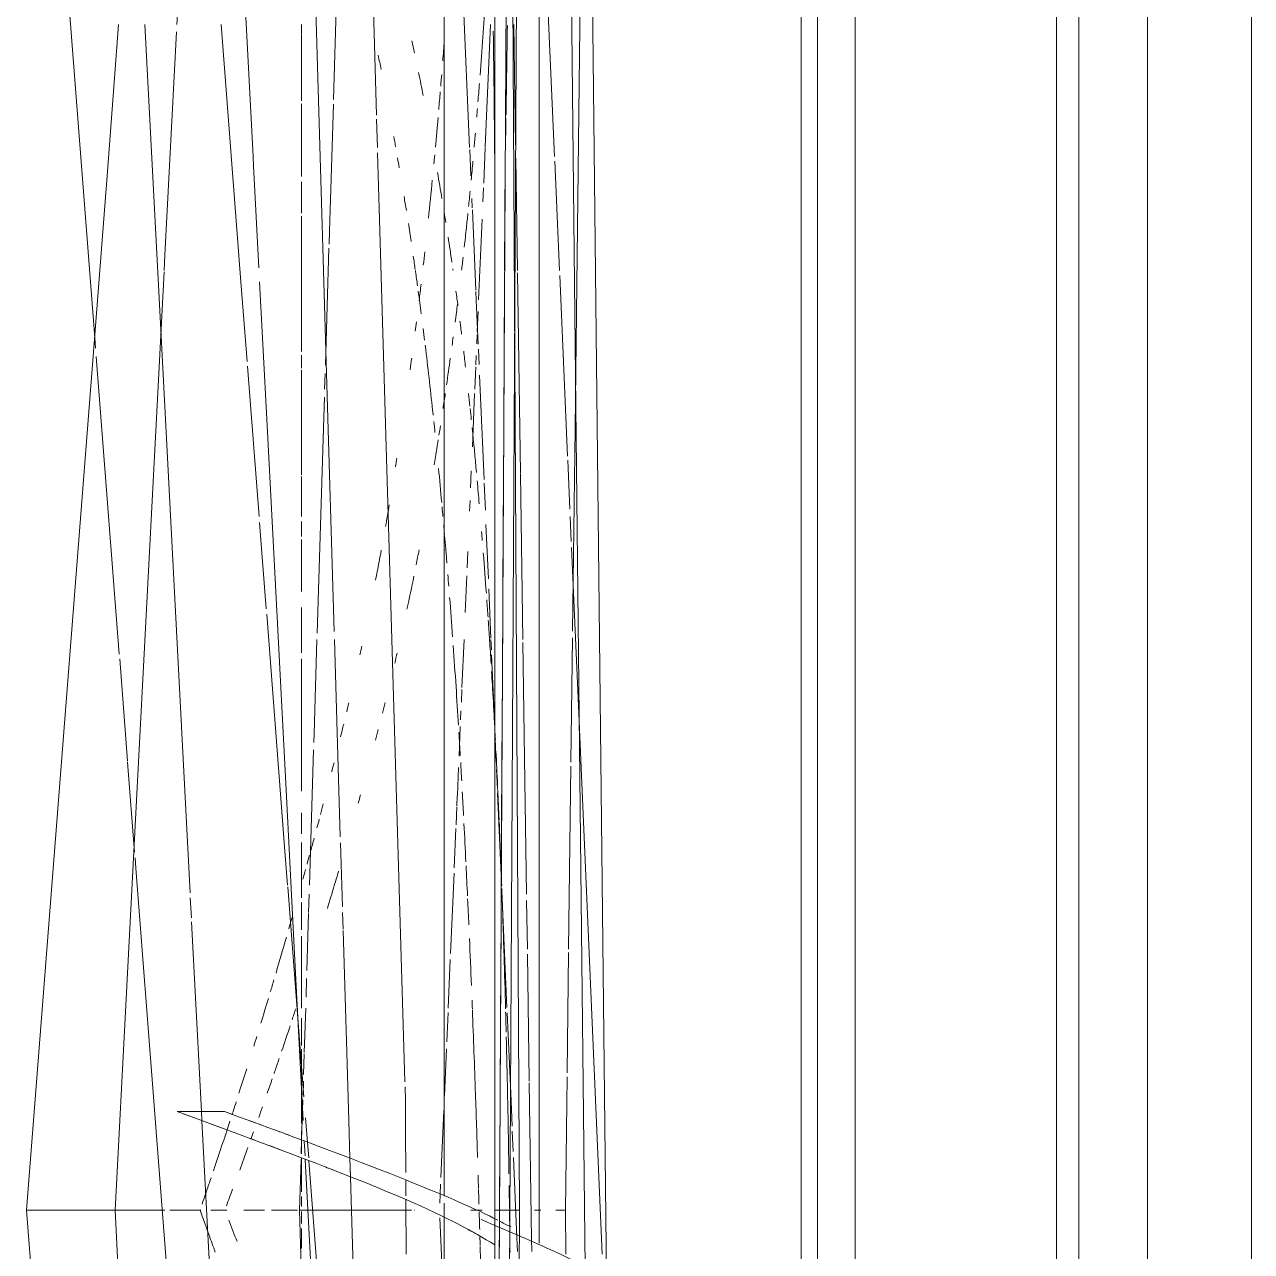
# Model space of a CAD drawing. Header units: inches. Extents: x -2349 to 1043, y -456 to 2193.
# Drawn here: x 992.5 to 998.95, y 381.9 to 388.36 of the extents above; entities that cross this region are included whole.
import ezdxf

# ---------------------------------------------------------------- set-up
doc = ezdxf.new("R2010")
doc.units = ezdxf.units.IN
doc.header["$MEASUREMENT"] = 0
for name, color, linetype, lineweight in [('5033_00_7th-9th Floors_Updated_dwg', 8, 'Continuous', 9), ('A-Shell', 7, 'Continuous', 9), ('A-WALL', 113, 'Continuous', 13), ('I-FURN', 30, 'Continuous', 9)]:
    doc.layers.add(name, color=color, linetype=linetype, lineweight=lineweight)

# ---------------------------------------------------------------- blocks, each defined once
blk = doc.blocks.new('5033_00_7th-9th Floors_Updated_dwg-8585573-7TH FLOOR POWER _ SIGNAL')
at = {"layer": 'A-Shell'}
for p, q in [((993.9543, 208.2873), (993.9543, 208.3377)), ((993.9543, 208.3377), (993.9543, 208.2873)), ((993.9543, 207.9354), (993.9543, 208.2829)), ((993.9543, 208.2829), (993.9543, 207.9354)), ((993.9543, 207.5381), (993.9543, 207.9204)), ((993.9543, 207.9204), (993.9543, 207.5381)), ((993.9543, 207.345), (993.9543, 207.5089)), ((993.9543, 207.5089), (993.9543, 207.345)), ((993.9543, 206.6165), (993.9543, 207.328)), ((993.9543, 207.328), (993.9543, 206.6165)), ((993.9543, 206.5287), (993.9543, 206.5962)), ((993.9543, 206.5962), (993.9543, 206.5287)), ((993.9543, 205.9675), (993.9543, 206.5172)), ((993.9543, 206.5172), (993.9543, 205.9675)), ((993.9543, 205.7482), (993.9543, 205.9588)), ((993.9543, 205.9588), (993.9543, 205.7482)), ((993.9543, 205.642), (993.9543, 205.7209)), ((993.9543, 205.7209), (993.9543, 205.642)), ((993.9543, 205.3534), (993.9543, 205.626)), ((993.9543, 205.626), (993.9543, 205.3534)), ((993.9543, 205.0302), (993.9543, 205.2688)), ((993.9543, 205.2688), (993.9543, 205.0302)), ((993.9543, 204.3015), (993.9543, 204.9987)), ((993.9543, 204.9987), (993.9543, 204.3015)), ((993.9543, 204.077), (993.9543, 204.1866)), ((993.9543, 204.1866), (993.9543, 204.077)), ((993.9543, 203.7398), (993.9543, 204.0313)), ((993.9543, 204.0313), (993.9543, 203.7398)), ((993.9543, 203.5711), (993.9543, 203.7146)), ((993.9543, 203.7146), (993.9543, 203.5711)), ((993.9543, 202.9624), (993.9543, 203.1062)), ((993.9543, 203.1062), (993.9543, 202.9624)), ((993.9543, 202.1142), (993.9543, 202.1673)), ((993.9543, 202.1673), (993.9543, 202.1142)), ((993.9543, 202.025), (993.9543, 202.0883)), ((993.9543, 202.0883), (993.9543, 202.025)), ((993.9543, 201.8939), (993.9543, 201.9993)), ((993.9543, 201.9993), (993.9543, 201.8939))]:
    blk.add_line(p, q, dxfattribs=at)
at = {"layer": 'A-Shell', "flags": 128}
for points in [[(993.9543, 203.1587), (993.9543, 203.2847), (993.9543, 203.5389)], [(993.9543, 203.5389), (993.9543, 203.2847), (993.9543, 203.1587)], [(993.9543, 202.5525), (993.9543, 202.838), (993.9543, 202.9439)], [(993.9543, 202.9439), (993.9543, 202.838), (993.9543, 202.5525)], [(993.9543, 202.3917), (993.9543, 202.4632), (993.9543, 202.5113)], [(993.9543, 202.5113), (993.9543, 202.4632), (993.9543, 202.3917)], [(993.9543, 202.1928), (993.9543, 202.2982), (993.9543, 202.3699)], [(993.9543, 202.3699), (993.9543, 202.2982), (993.9543, 202.1928)]]:
    blk.add_lwpolyline(points, dxfattribs=at)
blk = doc.blocks.new('Walls 1 - Walls 1-7438491-7TH FLOOR POWER _ SIGNAL')
at = {"layer": 'A-WALL', "lineweight": 9}
for p, q in [((996.8682, 298.7759), (996.8682, 435.4699)), ((998.4077, 435.4573), (998.4077, 298.7888)), ((998.046, 435.2491), (998.046, 298.7759)), ((997.9288, 435.1857), (997.9288, 298.7759)), ((998.9543, 434.4744), (998.9543, 299.7716)), ((996.5843, 401.0965), (996.5843, 334.6334)), ((996.6695, 401.0965), (996.6695, 334.6334))]:
    blk.add_line(p, q, dxfattribs=at)
blk = doc.blocks.new('Curtains_and_Valance_14992 - Curtains_and_Valance_14992-7816730-7TH FLOOR POWER _ SIGNAL')
at = {"layer": 'I-FURN'}
for p, q in [((0.017, 23.7831), (0.017, 0)), ((0.017, 0), (0.1458, 23.7552)), ((0.25, 23.6889), (0.25, 4.3257)), ((-0.25, 6.21), (-0.25, 22.2166)), ((0.4898, 14.7372), (0.6061, 4.0925)), ((-1.2558, 10.0468), (-1.3884, 12.5946)), ((0.331, 10.0476), (0.25, 11.9151)), ((-0.6062, 10.2641), (-0.6393, 11.389)), ((-1.424, 10.7415), (-1.3193, 9.3864)), ((0.1264, 10.1074), (0.1172, 10.7415)), ((-0.6011, 10.0941), (-0.6055, 10.2435)), ((-1.2532, 9.9954), (-1.2558, 10.0468)), ((-0.59, 9.7159), (-0.6003, 10.0666)), ((0.1361, 9.4468), (0.1274, 10.0386)), ((0.3571, 9.4468), (0.3321, 10.0225)), ((-1.2254, 9.461), (-1.2532, 9.9954)), ((0.017, 9.9558), (0.017, 9.4486)), ((0.0712, 9.9955), (0.0699, 9.7528)), ((-0.5247, 7.5046), (-0.59, 9.7159)), ((0.0699, 9.7528), (0.0682, 9.4468)), ((0.017, 9.4468), (0.017, 8.8248)), ((0.1516, 8.38), (0.1363, 9.4338)), ((-1.3193, 9.3864), (-1.287, 8.9676)), ((-1.1839, 8.6638), (-1.2216, 9.3878)), ((0.0679, 9.3834), (0.0619, 8.2798)), ((0.3995, 8.4695), (0.3583, 9.4201)), ((-1.2851, 8.9432), (-1.2239, 8.152)), ((0.017, 8.7995), (0.017, 8.152)), ((-1.0823, 6.712), (-1.1839, 8.6638)), ((0.4116, 8.1909), (0.4004, 8.448)), ((0.1644, 7.5046), (0.1517, 8.3753)), ((0.0615, 8.2091), (0.0612, 8.152)), ((0.017, 8.1468), (0.017, 8.057)), ((0.419, 8.0201), (0.4133, 8.152)), ((-1.2214, 8.1192), (-1.1864, 7.666)), ((0.0611, 8.1263), (0.0589, 7.7322)), ((0.017, 8.0133), (0.017, 7.9234)), ((0.4548, 7.1955), (0.4204, 7.9876)), ((0.017, 7.8991), (0.017, 7.6675)), ((-1.1841, 7.6367), (-1.0877, 6.3898)), ((0.0584, 7.6352), (0.0567, 7.3272)), ((0.017, 7.6095), (0.017, 7.5621)), ((-0.456, 5.1745), (-0.5247, 7.5039)), ((0.017, 7.5046), (0.017, 7.253)), ((0.1752, 6.7583), (0.1646, 7.4879)), ((0.0566, 7.2923), (0.0542, 6.8573)), ((0.017, 7.2121), (0.017, 7.0024)), ((0.5818, 4.2678), (0.4548, 7.1955)), ((0.017, 7.0024), (0.017, 6.9061)), ((0.017, 6.8319), (0.017, 6.7075)), ((0.0541, 6.8437), (0.0524, 6.5347)), ((0.1839, 6.1638), (0.1752, 6.7583)), ((-1.0625, 6.3308), (-1.0823, 6.712)), ((0.017, 6.6981), (0.017, 6.6275)), ((0.017, 6.5517), (0.017, 6.21)), ((0.0523, 6.507), (0.0511, 6.2882)), ((-1.0877, 6.3898), (-1.0739, 6.21)), ((-1.0374, 5.8496), (-1.0625, 6.3308)), ((-0.25, 4.5738), (-0.25, 6.21)), ((0.017, 6.2032), (0.017, 5.8758)), ((0.0509, 6.2556), (0.0502, 6.119)), ((-1.0732, 6.201), (-1.0021, 5.2811)), ((0.0502, 6.119), (0.0499, 6.0744)), ((0.1881, 5.8735), (0.1844, 6.1301)), ((0.0498, 6.0492), (0.0479, 5.6996)), ((-0.9917, 4.9706), (-1.0374, 5.8496)), ((0.017, 5.8208), (0.017, 5.5166)), ((0.1982, 5.1785), (0.1885, 5.8468)), ((0.0479, 5.6995), (0.0472, 5.5626)), ((0.017, 5.5117), (0.017, 5.3814)), ((0.0469, 5.5126), (0.0446, 5.0874)), ((0.017, 5.3642), (0.017, 5.2604)), ((-1.0021, 5.2811), (-0.9878, 5.0962)), ((0.017, 5.251), (0.017, 4.9912)), ((0.2103, 4.3489), (0.1984, 5.1703)), ((0.0445, 5.0612), (0.0431, 4.8156)), ((-1.4055, 5.0184), (-1.6555, 5.0184)), ((-1.5635, 5.0184), (-1.621, 5.0184)), ((-1.4241, 5.0184), (-1.4787, 5.0184)), ((-0.9792, 4.9847), (-0.9692, 4.8555)), ((-0.4525, 4.9151), (-0.4529, 5.0279)), ((0.017, 4.9768), (0.017, 4.8458)), ((-0.4518, 4.6977), (-0.4525, 4.9127)), ((-0.982, 4.7857), (-0.986, 4.8618)), ((-0.9692, 4.8555), (-0.963, 4.7752)), ((0.017, 4.8447), (0.017, 4.7721)), ((-0.9266, 3.7202), (-0.9811, 4.7666)), ((-0.9618, 4.7594), (-0.8245, 2.9839)), ((0.017, 4.7485), (0.017, 4.5)), ((0.0427, 4.7312), (0.0421, 4.6226)), ((-0.4514, 4.5749), (-0.4517, 4.6562)), ((0.0421, 4.6197), (0.0417, 4.5623)), ((-0.4504, 4.2678), (-0.4514, 4.5539)), ((-0.25, 4.4597), (-0.25, 4.5355)), ((0.0417, 4.5623), (0.0414, 4.5018)), ((-0.25, 2.9731), (-0.25, 4.4597)), ((0.0414, 4.5), (0.0411, 4.4398)), ((0.017, 4.4515), (0.017, 4.3157)), ((0.0407, 4.3782), (0.0404, 4.3061)), ((0.2113, 4.2819), (0.2103, 4.3489))]:
    blk.add_line(p, q, dxfattribs=at)
at = {"layer": 'I-FURN', "flags": 128}
blk.add_lwpolyline([(-0.4529, 5.0279), (-0.4531, 5.0747), (-0.4553, 5.1489)], dxfattribs=at)
at = {"layer": 'I-FURN'}
for points in [[(0.0758, 10.2659), (0.0783, 10.4216), (0.0806, 10.5783), (0.0828, 10.7361)], [(0.0088, 10.7058), (0.0118, 10.4667), (0.0145, 10.2299), (0.017, 9.9955)], [(0.0733, 10.1191), (0.0741, 10.1616), (0.0748, 10.204), (0.0755, 10.2466)], [(-1.6555, 5.0184), (-0.4498, 4.5796), (-0.2273, 4.4642), (0.0177, 4.3165)], [(-1.6202, 5.0056), (-1.6002, 4.9984), (-1.5802, 4.9911), (-1.5602, 4.9838)], [(0.0321, 4.4474), (-0.1929, 4.5599), (-0.5541, 4.7085), (-1.4055, 5.0184)], [(-1.476, 4.953), (-1.4568, 4.946), (-1.4377, 4.9389), (-1.4186, 4.9319)], [(-1.214, 4.9486), (-1.2348, 4.9562), (-1.2556, 4.9638), (-1.2764, 4.9714)], [(-1.0581, 4.8909), (-1.0801, 4.8991), (-1.1021, 4.9073), (-1.1242, 4.9154)], [(-1.2768, 4.8793), (-1.2652, 4.8749), (-1.2536, 4.8706), (-1.2421, 4.8663)], [(-1.1696, 4.8391), (-1.1333, 4.8255), (-1.0972, 4.8117), (-1.0612, 4.798)], [(-0.8749, 4.7269), (-0.8615, 4.7217), (-0.8482, 4.7166), (-0.8348, 4.7114)], [(-0.0694, 4.3678), (-0.0841, 4.3763), (-0.1027, 4.3858), (-0.1248, 4.3964)], [(0.1013, 4.4117), (0.0861, 4.4197), (0.0671, 4.429), (0.0447, 4.4392)]]:
    blk.add_open_spline(points, degree=3, dxfattribs=at)
blk.add_open_spline([(0.1328, 3.0225), (0.4159, 3.1693), (1.188, 3.7113), (0.8834, 4.0487), (0.0746, 4.3952), (-0.0556, 4.4494)], degree=3, knots=[2.1784966, 2.1784966, 2.1784966, 2.1784966, 2.2789599, 2.4145222, 2.4390055, 2.4390055, 2.4390055, 2.4390055], dxfattribs=at)
blk = doc.blocks.new('Curtains_and_Valance_14992 - Curtains_and_Valance_14992-V34-7TH FLOOR POWER _ SIGNAL')
at = {"layer": 'I-FURN'}
for p, q in [((0.017, 43.2831), (0.017, 24)), ((0.1471, 24), (0.0426, 43.2764)), ((0.25, 43.1889), (0.25, 23.8257)), ((-0.25, 25.71), (-0.25, 41.7166)), ((0.4969, 32.831), (0.439, 28.114)), ((-1.6563, 30.2415), (-1.5747, 31.8045)), ((-0.8323, 29.8475), (-0.7872, 31.323)), ((-0.0336, 29.5972), (-0.0059, 30.2415)), ((-1.7196, 29.028), (-1.6583, 30.2034)), ((-0.8535, 29.1544), (-0.8331, 29.8232)), ((-0.0418, 29.4067), (-0.0337, 29.5941)), ((-0.046, 29.3086), (-0.0428, 29.3818)), ((-0.0682, 28.7921), (-0.05, 29.2163)), ((-0.8557, 29.0848), (-0.8535, 29.1544)), ((-1.7239, 28.9468), (-1.7196, 29.028)), ((-0.8657, 28.7585), (-0.8563, 29.0646)), ((-1.7399, 28.639), (-1.7242, 28.9399)), ((-0.8752, 28.4478), (-0.8657, 28.7585)), ((-0.0754, 28.6246), (-0.0708, 28.7316)), ((-2.0875, 28.6311), (-2.4487, 24)), ((-1.8659, 26.2244), (-1.7399, 28.639)), ((-0.0782, 28.5603), (-0.0762, 28.6073)), ((-0.0829, 28.4503), (-0.0808, 28.4985)), ((-0.0884, 28.3224), (-0.0834, 28.4398)), ((-0.8791, 28.321), (-0.8765, 28.4046)), ((-0.1015, 28.0176), (-0.0894, 28.2995)), ((-0.8836, 28.1725), (-0.8803, 28.2794)), ((-0.9184, 27.0369), (-0.8836, 28.1725)), ((0.439, 28.114), (0.4259, 27.0486)), ((-0.1108, 27.802), (-0.1069, 27.8922)), ((-0.1161, 27.6789), (-0.1136, 27.7364)), ((-0.1289, 27.3809), (-0.1252, 27.4676)), ((-0.139, 27.1463), (-0.1307, 27.3396)), ((-0.9346, 26.5085), (-0.9194, 27.0046)), ((-0.156, 26.7518), (-0.1451, 27.0046)), ((0.4255, 27.0124), (0.4174, 26.3573)), ((-0.1594, 26.6736), (-0.1565, 26.7409)), ((-0.1634, 26.5801), (-0.1613, 26.6284)), ((-0.936, 26.4611), (-0.9346, 26.5085)), ((-0.1716, 26.3892), (-0.1648, 26.5463)), ((-0.959, 25.71), (-0.9372, 26.4223)), ((-0.1804, 26.1832), (-0.1741, 26.3298)), ((0.4172, 26.3364), (0.4054, 25.3729)), ((-1.982, 24), (-1.8659, 26.2244)), ((-0.1828, 26.1288), (-0.1805, 26.1812)), ((-0.1871, 26.0275), (-0.183, 26.1231)), ((-0.1969, 25.801), (-0.1879, 26.0096)), ((-0.2163, 25.3505), (-0.198, 25.774)), ((-0.25, 24.0738), (-0.25, 25.71)), ((-0.9634, 25.5657), (-0.9604, 25.6626)), ((-0.9727, 25.262), (-0.9636, 25.5611)), ((0.4051, 25.3552), (0.3974, 24.723)), ((-0.2287, 25.0626), (-0.2176, 25.3186)), ((-0.977, 25.121), (-0.974, 25.2199)), ((-0.9859, 24.8299), (-0.9788, 25.0626)), ((-0.2363, 24.8848), (-0.2296, 25.0399)), ((-0.9895, 24.7138), (-0.9862, 24.8224)), ((-0.2486, 24.5995), (-0.2378, 24.8493)), ((-0.9928, 24.6053), (-0.9905, 24.6794)), ((0.3971, 24.7007), (0.3885, 24)), ((-1.0001, 24.3671), (-0.9936, 24.5792)), ((-0.267, 24.1709), (-0.2518, 24.5235)), ((-1.0023, 24.2968), (-1.0001, 24.3671)), ((-1.0113, 24), (-1.0032, 24.2656)), ((-0.2708, 24.0823), (-0.2685, 24.1361)), ((-0.2728, 24.0355), (-0.2708, 24.0823)), ((-0.25, 23.9597), (-0.25, 24.0355)), ((-2.4487, 24), (-1.4777, 11.4361)), ((-1.6119, 16.8894), (-1.982, 24)), ((-1.4636, 24), (-1.4049, 24)), ((-1.4049, 24), (-1.4636, 24)), ((-0.9537, 22.0475), (-1.0113, 24)), ((0.1471, 24), (0.017, 24)), ((0.017, 24), (0.1471, 24)), ((0.017, 24), (0.017, 0)), ((0.017, 0), (0.1471, 24)), ((0.3885, 24), (0.391, 23.7678)), ((-0.25, 23.4383), (-0.2726, 23.9594)), ((-0.25, 22.4731), (-0.25, 23.9597))]:
    blk.add_line(p, q, dxfattribs=at)
at = {"layer": 'I-FURN', "flags": 128}
blk.add_lwpolyline([(-1.9638, 30.2415), (-2.0222, 29.4675), (-2.0875, 28.6311)], dxfattribs=at)
at = {"layer": 'I-FURN'}
for points, knots in [([(-0.061, 29.9744), (-0.061, 29.9746), (-0.0506, 30.108), (-0.0407, 30.2411), (-0.0316, 30.3737)], [-0.71156775, -0.71156775, -0.71156775, -0.71156775, -0.71153846, -0.69230769, -0.69230769, -0.69230769, -0.69230769]), ([(-0.1439, 29.0697), (-0.14, 29.1042), (-0.1336, 29.1632), (-0.1274, 29.2221), (-0.1249, 29.2464)], [-0.754966036, -0.754966036, -0.754966036, -0.754966036, -0.75, -0.746501928, -0.746501928, -0.746501928, -0.746501928]), ([(-0.3024, 27.9235), (-0.3001, 27.9375), (-0.2929, 27.9812), (-0.2859, 28.0249), (-0.2812, 28.0547)], [-0.809688641, -0.809688641, -0.809688641, -0.809688641, -0.807692308, -0.803434857, -0.803434857, -0.803434857, -0.803434857]), ([(-1.1449, 24.7196), (-1.1379, 24.74), (-1.129, 24.7661), (-1.1202, 24.7921), (-1.1183, 24.7977)], [-0.964547039, -0.964547039, -0.964547039, -0.964547039, -0.961538462, -0.96071624, -0.96071624, -0.96071624, -0.96071624]), ([(-1.9675, 24), (-2.1754, 24), (-2.4424, 24), (-2.4587, 24), (-2.4373, 24)], [1.8269378, 1.8269378, 1.8269378, 1.8269378, 1.922507, 1.9815107, 1.9815107, 1.9815107, 1.9815107]), ([(-2.4361, 24), (-2.4581, 24), (-2.443, 24), (-2.1754, 24), (-1.9675, 24)], [0.7795851, 0.7795851, 0.7795851, 0.7795851, 0.8385889, 0.9341581, 0.9341581, 0.9341581, 0.9341581]), ([(-1.9756, 24), (-2.1174, 24), (-2.4724, 24), (-2.2403, 24), (-1.9801, 24)], [1.8492957, 1.8492957, 1.8492957, 1.8492957, 1.922507, 2.0886194, 2.0886194, 2.0886194, 2.0886194]), ([(-1.9667, 24), (-2.2277, 24), (-2.4751, 24), (-2.1173, 24), (-1.9756, 24)], [0.6724764, 0.6724764, 0.6724764, 0.6724764, 0.8385889, 0.9118002, 0.9118002, 0.9118002, 0.9118002]), ([(-1.8667, 24), (-1.8739, 24), (-1.9109, 24), (-1.9376, 24), (-1.9531, 24)], [1.44574809, 1.44574809, 1.44574809, 1.44574809, 1.45035307, 1.47060829, 1.47060829, 1.47060829, 1.47060829]), ([(-1.9529, 24), (-1.9375, 24), (-1.9109, 24), (-1.8739, 24), (-1.8667, 24)], [1.29048758, 1.29048758, 1.29048758, 1.29048758, 1.31074279, 1.31534778, 1.31534778, 1.31534778, 1.31534778]), ([(-1.5981, 24), (-1.5899, 24), (-1.5713, 24), (-1.5527, 24), (-1.5423, 24)], [2.18386207, 2.18386207, 2.18386207, 2.18386207, 2.18846232, 2.19430606, 2.19430606, 2.19430606, 2.19430606]), ([(-1.5425, 24), (-1.5528, 24), (-1.5713, 24), (-1.5899, 24), (-1.5981, 24)], [0.56678981, 0.56678981, 0.56678981, 0.56678981, 0.57263355, 0.5772338, 0.5772338, 0.5772338, 0.5772338]), ([(-1.4049, 24), (-1.4177, 24), (-1.437, 24), (-1.4564, 24), (-1.463, 24)], [0.56536775, 0.56536775, 0.56536775, 0.56536775, 0.57263355, 0.57629529, 0.57629529, 0.57629529, 0.57629529]), ([(-1.463, 24), (-1.4564, 24), (-1.437, 24), (-1.4175, 24), (-1.4046, 24)], [2.18480058, 2.18480058, 2.18480058, 2.18480058, 2.18846232, 2.19572812, 2.19572812, 2.19572812, 2.19572812]), ([(-1.1569, 24), (-1.1259, 24), (-1.0819, 24), (-1.037, 24), (-1.0242, 24)], [1.64632439, 1.64632439, 1.64632439, 1.64632439, 1.65822995, 1.66298816, 1.66298816, 1.66298816, 1.66298816]), ([(-1.0242, 24), (-1.037, 24), (-1.0819, 24), (-1.1259, 24), (-1.1569, 24)], [1.09810771, 1.09810771, 1.09810771, 1.09810771, 1.10286592, 1.11477148, 1.11477148, 1.11477148, 1.11477148])]:
    blk.add_open_spline(points, degree=3, knots=knots, dxfattribs=at)
for points in [[(-0.2491, 30.155), (-0.2518, 30.1203), (-0.2545, 30.0856), (-0.2572, 30.0509)], [(-0.2629, 29.9793), (-0.2646, 29.9584), (-0.2663, 29.9374), (-0.268, 29.9165)], [(-0.072, 29.8342), (-0.0694, 29.8665), (-0.0669, 29.8988), (-0.0644, 29.9311)], [(-0.2703, 29.888), (-0.2729, 29.8567), (-0.2756, 29.8254), (-0.2782, 29.7942)], [(-0.0785, 29.7546), (-0.0773, 29.7698), (-0.076, 29.7849), (-0.0748, 29.8001)], [(-0.2818, 29.7522), (-0.2863, 29.7003), (-0.291, 29.6483), (-0.2957, 29.5963)], [(-0.0919, 29.5962), (-0.0898, 29.6208), (-0.0877, 29.6453), (-0.0856, 29.6699)], [(-0.2995, 29.5557), (-0.301, 29.5397), (-0.3025, 29.5237), (-0.304, 29.5077)], [(-0.1077, 29.4217), (-0.1046, 29.4551), (-0.1015, 29.4885), (-0.0985, 29.5218)], [(-0.3121, 29.4227), (-0.3187, 29.3556), (-0.3254, 29.2885), (-0.3325, 29.2213)], [(-0.1212, 29.2834), (-0.1185, 29.3102), (-0.1158, 29.337), (-0.1132, 29.3637)], [(-0.3516, 29.0443), (-0.3542, 29.0212), (-0.3568, 28.9981), (-0.3595, 28.9751)], [(-0.158, 28.9475), (-0.1552, 28.9708), (-0.1525, 28.9941), (-0.1498, 29.0175)], [(-0.3711, 28.8754), (-0.3746, 28.846), (-0.3781, 28.8165), (-0.3817, 28.787)], [(-0.1853, 28.7258), (-0.1834, 28.7406), (-0.1815, 28.7554), (-0.1797, 28.7701)], [(-0.192, 28.6741), (-0.1897, 28.6914), (-0.1875, 28.7086), (-0.1853, 28.7258)], [(-0.3957, 28.6755), (-0.3977, 28.6594), (-0.3998, 28.6433), (-0.4019, 28.6271)], [(-0.2083, 28.551), (-0.2063, 28.5664), (-0.2042, 28.5817), (-0.2021, 28.597)], [(-0.4208, 28.4848), (-0.4235, 28.4646), (-0.4263, 28.4443), (-0.4291, 28.4241)], [(-0.2371, 28.3454), (-0.2304, 28.3917), (-0.2239, 28.4381), (-0.2175, 28.4844)], [(-0.2557, 28.2194), (-0.2517, 28.246), (-0.2478, 28.2727), (-0.2439, 28.2993)], [(-0.2773, 28.079), (-0.2747, 28.0956), (-0.2721, 28.1123), (-0.2695, 28.1289)], [(-0.4981, 27.9594), (-0.5005, 27.9441), (-0.5029, 27.9288), (-0.5054, 27.9135)], [(-0.5386, 27.7127), (-0.5451, 27.6746), (-0.5517, 27.6365), (-0.5584, 27.5985)], [(-0.5808, 27.4748), (-0.5847, 27.4534), (-0.5887, 27.432), (-0.5927, 27.4106)], [(-0.3973, 27.3971), (-0.3921, 27.4232), (-0.387, 27.4492), (-0.382, 27.4753)], [(-0.593, 27.4095), (-0.5989, 27.3781), (-0.6049, 27.3468), (-0.611, 27.3155)], [(-0.4455, 27.1632), (-0.4331, 27.221), (-0.421, 27.2789), (-0.4093, 27.3368)], [(-0.6828, 26.9696), (-0.6862, 26.9541), (-0.6896, 26.9386), (-0.6931, 26.9232)], [(-0.51, 26.8788), (-0.5058, 26.8967), (-0.5015, 26.9147), (-0.4973, 26.9326)], [(-0.7516, 26.6704), (-0.7553, 26.6548), (-0.759, 26.6393), (-0.7628, 26.6237)], [(-0.5747, 26.6163), (-0.57, 26.6348), (-0.5653, 26.6534), (-0.5606, 26.6719)], [(-0.7787, 26.5583), (-0.7841, 26.5363), (-0.7895, 26.5143), (-0.795, 26.4923)], [(-0.6116, 26.4742), (-0.6068, 26.4927), (-0.6019, 26.5111), (-0.5971, 26.5295)], [(-0.8295, 26.3553), (-0.8336, 26.3391), (-0.8378, 26.3229), (-0.8419, 26.3066)], [(-0.7022, 26.1418), (-0.698, 26.1566), (-0.6939, 26.1714), (-0.6898, 26.1862)], [(-0.886, 26.1379), (-0.8909, 26.1193), (-0.8958, 26.1007), (-0.9008, 26.0822)], [(-0.9073, 26.0577), (-0.9113, 26.0428), (-0.9153, 26.028), (-0.9193, 26.0131)], [(-0.9342, 25.9579), (-0.9404, 25.935), (-0.9467, 25.912), (-0.953, 25.8891)], [(-0.9586, 25.8685), (-0.963, 25.8526), (-0.9674, 25.8367), (-0.9718, 25.8209)], [(-0.9796, 25.7923), (-0.9843, 25.7755), (-0.989, 25.7587), (-0.9937, 25.7419)], [(-0.828, 25.7092), (-0.8204, 25.7343), (-0.8129, 25.7595), (-0.8054, 25.7847)], [(-0.8646, 25.5882), (-0.8523, 25.6284), (-0.8401, 25.6687), (-0.828, 25.709)], [(-1.0507, 25.5399), (-1.0563, 25.5203), (-1.0619, 25.5007), (-1.0675, 25.4811)], [(-1.0802, 25.437), (-1.0984, 25.374), (-1.1166, 25.311), (-1.1349, 25.248)], [(-1.1458, 25.2127), (-1.1522, 25.1912), (-1.1585, 25.1697), (-1.1649, 25.1483)], [(-1.1752, 25.114), (-1.1883, 25.0705), (-1.2013, 25.0271), (-1.2144, 24.9837)], [(-1.0505, 25.0006), (-1.044, 25.0203), (-1.0375, 25.04), (-1.0311, 25.0597)], [(-1.1053, 24.836), (-1.0903, 24.8804), (-1.0755, 24.9249), (-1.0608, 24.9694)], [(-1.2361, 24.9137), (-1.2413, 24.8966), (-1.2466, 24.8794), (-1.2519, 24.8622)], [(-1.2891, 24.7435), (-1.3025, 24.701), (-1.3161, 24.6586), (-1.33, 24.6162)], [(-1.1808, 24.6159), (-1.1721, 24.6409), (-1.1634, 24.666), (-1.1547, 24.6911)], [(-1.3444, 24.5699), (-1.3519, 24.5468), (-1.3594, 24.5237), (-1.367, 24.5006)], [(-1.2259, 24.4876), (-1.2193, 24.5062), (-1.2127, 24.5249), (-1.2061, 24.5435)], [(-1.3927, 24.4217), (-1.4162, 24.3501), (-1.4403, 24.2786), (-1.4646, 24.2071)], [(-1.3778, 24.4671), (-1.3827, 24.4519), (-1.3877, 24.4368), (-1.3927, 24.4217)], [(-1.267, 24.3728), (-1.2622, 24.386), (-1.2575, 24.3992), (-1.2527, 24.4125)], [(-1.3262, 24.2104), (-1.3115, 24.2501), (-1.297, 24.2899), (-1.2826, 24.3297)], [(-1.4768, 24.1697), (-1.4845, 24.147), (-1.4923, 24.1243), (-1.5001, 24.1016)], [(-1.5001, 24.1015), (-1.5081, 24.078), (-1.5162, 24.0546), (-1.5243, 24.0311)], [(-1.3964, 24.0223), (-1.3854, 24.0516), (-1.3743, 24.081), (-1.3633, 24.1103)], [(-2.4277, 24), (-2.4053, 24), (-2.3668, 24), (-2.3162, 24)], [(-2.3147, 24), (-2.3662, 24), (-2.4053, 24), (-2.4277, 24)], [(-2.3078, 24), (-2.2215, 24), (-2.1057, 24), (-1.9758, 24)], [(-1.9712, 24), (-2.1026, 24), (-2.2215, 24), (-2.3078, 24)], [(-1.72, 24), (-1.9194, 24), (-2.0278, 24), (-1.9635, 24)], [(-1.9634, 24), (-2.0278, 24), (-1.9197, 24), (-1.7204, 24)], [(-1.8374, 24), (-1.8727, 24), (-1.907, 24), (-1.9397, 24)], [(-1.9396, 24), (-1.9069, 24), (-1.8727, 24), (-1.8374, 24)], [(-1.9323, 24), (-1.9001, 24), (-1.8676, 24), (-1.8347, 24)], [(-1.8342, 24), (-1.8673, 24), (-1.9001, 24), (-1.9323, 24)], [(-1.8381, 24), (-1.8698, 24), (-1.9008, 24), (-1.9308, 24)], [(-1.9308, 24), (-1.9008, 24), (-1.87, 24), (-1.8386, 24)], [(-1.8372, 24), (-1.8678, 24), (-1.898, 24), (-1.9274, 24)], [(-1.9273, 24), (-1.8979, 24), (-1.8678, 24), (-1.8372, 24)], [(-1.7614, 24), (-1.8989, 24), (-1.8703, 24), (-1.7414, 24)], [(-1.7406, 24), (-1.8698, 24), (-1.8989, 24), (-1.7614, 24)], [(-1.8667, 24), (-1.83, 24), (-1.7845, 24), (-1.7325, 24)], [(-1.7325, 24), (-1.7845, 24), (-1.8299, 24), (-1.8667, 24)], [(-1.7296, 24), (-1.7664, 24), (-1.8027, 24), (-1.8381, 24)], [(-1.8381, 24), (-1.8027, 24), (-1.7667, 24), (-1.7302, 24)], [(-1.7323, 24), (-1.7679, 24), (-1.8029, 24), (-1.8373, 24)], [(-1.8372, 24), (-1.8029, 24), (-1.7679, 24), (-1.7323, 24)], [(-1.8234, 24), (-1.7916, 24), (-1.7597, 24), (-1.7278, 24)], [(-1.7274, 24), (-1.7595, 24), (-1.7916, 24), (-1.8234, 24)], [(-1.7306, 24), (-1.7531, 24), (-1.7754, 24), (-1.7972, 24)], [(-1.7971, 24), (-1.7753, 24), (-1.7531, 24), (-1.7306, 24)], [(-1.6023, 24), (-1.6355, 24), (-1.666, 24), (-1.6933, 24)], [(-1.6933, 24), (-1.666, 24), (-1.6355, 24), (-1.6023, 24)], [(-1.6842, 24), (-1.6589, 24), (-1.6311, 24), (-1.6012, 24)], [(-1.6012, 24), (-1.6311, 24), (-1.6589, 24), (-1.6842, 24)], [(-1.6762, 24), (-1.6568, 24), (-1.6367, 24), (-1.6161, 24)], [(-1.6161, 24), (-1.6367, 24), (-1.6568, 24), (-1.6762, 24)], [(-1.5349, 24), (-1.5839, 24), (-1.63, 24), (-1.6728, 24)], [(-1.6728, 24), (-1.63, 24), (-1.5839, 24), (-1.5349, 24)], [(-1.6709, 24), (-1.6495, 24), (-1.6279, 24), (-1.6061, 24)], [(-1.6061, 24), (-1.6279, 24), (-1.6495, 24), (-1.6709, 24)], [(-1.603, 24), (-1.6254, 24), (-1.6478, 24), (-1.67, 24)], [(-1.67, 24), (-1.6478, 24), (-1.6254, 24), (-1.603, 24)], [(-1.6012, 24), (-1.6231, 24), (-1.6449, 24), (-1.6666, 24)], [(-1.6666, 24), (-1.6449, 24), (-1.6232, 24), (-1.6014, 24)], [(-1.6656, 24), (-1.6438, 24), (-1.6222, 24), (-1.6006, 24)], [(-1.6005, 24), (-1.6221, 24), (-1.6438, 24), (-1.6656, 24)], [(-1.6138, 24), (-1.5896, 24), (-1.5646, 24), (-1.5389, 24)], [(-1.5389, 24), (-1.5646, 24), (-1.5896, 24), (-1.6138, 24)], [(-1.5467, 24), (-1.5658, 24), (-1.5849, 24), (-1.6038, 24)], [(-1.6037, 24), (-1.5848, 24), (-1.5658, 24), (-1.5467, 24)], [(-1.542, 24), (-1.5615, 24), (-1.5811, 24), (-1.6005, 24)], [(-1.6005, 24), (-1.5811, 24), (-1.5615, 24), (-1.542, 24)], [(-1.6004, 24), (-1.5793, 24), (-1.5571, 24), (-1.5341, 24)], [(-1.5341, 24), (-1.5571, 24), (-1.5793, 24), (-1.6003, 24)], [(-1.5422, 24), (-1.561, 24), (-1.5799, 24), (-1.5988, 24)], [(-1.5988, 24), (-1.5799, 24), (-1.5611, 24), (-1.5423, 24)], [(-1.5898, 24), (-1.5709, 24), (-1.5512, 24), (-1.5307, 24)], [(-1.5307, 24), (-1.5512, 24), (-1.5709, 24), (-1.5898, 24)], [(-1.535, 24), (-1.519, 23.956), (-1.5031, 23.912), (-1.4873, 23.868)], [(-1.4122, 24), (-1.435, 24), (-1.4572, 24), (-1.4788, 24)], [(-1.4788, 24), (-1.4572, 24), (-1.435, 24), (-1.4122, 24)], [(-1.4754, 24), (-1.4537, 24), (-1.4313, 24), (-1.4083, 24)], [(-1.4083, 24), (-1.4313, 24), (-1.4537, 24), (-1.4754, 24)], [(-1.4745, 24), (-1.452, 24), (-1.4292, 24), (-1.406, 24)], [(-1.406, 24), (-1.4292, 24), (-1.452, 24), (-1.4745, 24)], [(-1.3992, 24), (-1.4243, 24), (-1.4489, 24), (-1.473, 24)], [(-1.473, 24), (-1.4489, 24), (-1.4243, 24), (-1.3992, 24)], [(-1.4651, 24), (-1.4474, 24), (-1.4296, 24), (-1.4118, 24)], [(-1.4118, 24), (-1.4296, 24), (-1.4474, 24), (-1.4651, 24)], [(-1.3942, 24), (-1.4169, 24), (-1.4397, 24), (-1.4625, 24)], [(-1.4624, 24), (-1.4397, 24), (-1.4169, 24), (-1.3942, 24)], [(-1.3038, 24), (-1.268, 24), (-1.2319, 24), (-1.1957, 24)], [(-1.1957, 24), (-1.2319, 24), (-1.268, 24), (-1.3038, 24)], [(-1.201, 24), (-1.2303, 24), (-1.2593, 24), (-1.2879, 24)], [(-1.2879, 24), (-1.2593, 24), (-1.2303, 24), (-1.201, 24)], [(-1.2814, 24), (-1.2654, 24), (-1.2491, 24), (-1.2327, 24)], [(-1.2327, 24), (-1.2491, 24), (-1.2654, 24), (-1.2814, 24)], [(-1.2152, 24), (-1.2371, 24), (-1.2588, 24), (-1.2802, 24)], [(-1.2802, 24), (-1.2588, 24), (-1.2371, 24), (-1.2152, 24)], [(-1.1949, 24), (-1.2216, 24), (-1.2485, 24), (-1.2754, 24)], [(-1.2753, 24), (-1.2485, 24), (-1.2216, 24), (-1.1949, 24)], [(-1.1954, 24), (-1.2216, 24), (-1.2481, 24), (-1.2747, 24)], [(-1.2746, 24), (-1.248, 24), (-1.2216, 24), (-1.1954, 24)], [(-1.0218, 24), (-1.0679, 24), (-1.1136, 24), (-1.1586, 24)], [(-1.1586, 24), (-1.1136, 24), (-1.0679, 24), (-1.0218, 24)], [(-1.0709, 24), (-1.0888, 24), (-1.1068, 24), (-1.1247, 24)], [(-1.1247, 24), (-1.1068, 24), (-1.0888, 24), (-1.0709, 24)], [(-1.0667, 24), (-1.0852, 24), (-1.1038, 24), (-1.1227, 24)], [(-1.1226, 24), (-1.1038, 24), (-1.0852, 24), (-1.0667, 24)], [(-1.1223, 24), (-1.1049, 24), (-1.0876, 24), (-1.0703, 24)], [(-1.0703, 24), (-1.0876, 24), (-1.1049, 24), (-1.1223, 24)], [(-1.1211, 24), (-1.1033, 24), (-1.0854, 24), (-1.0677, 24)], [(-1.0677, 24), (-1.0854, 24), (-1.1032, 24), (-1.1211, 24)], [(-0.9539, 24), (-1.0056, 24), (-1.0204, 24), (-1.0063, 24)], [(-1.0063, 24), (-1.0204, 24), (-0.9426, 24), (-0.8237, 24)], [(-0.8761, 24), (-0.8837, 24), (-0.862, 24), (-0.8204, 24)], [(-0.8728, 24), (-0.883, 24), (-0.8837, 24), (-0.8761, 24)], [(-0.6209, 24), (-0.7354, 24), (-0.8217, 24), (-0.8836, 24)], [(-0.8836, 24), (-0.8217, 24), (-0.6998, 24), (-0.5593, 24)], [(-0.8757, 24), (-0.8758, 24), (-0.876, 24), (-0.8761, 24)], [(-0.8761, 24), (-0.876, 24), (-0.8758, 24), (-0.8757, 24)], [(-0.876, 24), (-0.8744, 24), (-0.8728, 24), (-0.8711, 24)], [(-0.8711, 24), (-0.8728, 24), (-0.8744, 24), (-0.8759, 24)], [(-0.8737, 24), (-0.8619, 24), (-0.8502, 24), (-0.8387, 24)], [(-0.8387, 24), (-0.8502, 24), (-0.8619, 24), (-0.8737, 24)], [(-0.8123, 24), (-0.8006, 24), (-0.7838, 24), (-0.7628, 24)], [(-0.7725, 24), (-0.7874, 24), (-0.8006, 24), (-0.8123, 24)], [(-0.7693, 24), (-0.7545, 24), (-0.7347, 24), (-0.7109, 24)], [(-0.7201, 24), (-0.7381, 24), (-0.7545, 24), (-0.7693, 24)], [(-0.5695, 24), (-0.5868, 24), (-0.6035, 24), (-0.6197, 24)], [(-0.6197, 24), (-0.6035, 24), (-0.5857, 24), (-0.5665, 24)], [(-0.5761, 24), (-0.5497, 24), (-0.5178, 24), (-0.482, 24)], [(-0.4911, 24), (-0.5214, 24), (-0.5497, 24), (-0.5761, 24)], [(-0.5013, 24), (-0.525, 24), (-0.5477, 24), (-0.5695, 24)], [(-0.5695, 24), (-0.5477, 24), (-0.5233, 24), (-0.497, 24)], [(-0.4516, 24), (-0.4689, 24), (-0.4905, 24), (-0.5161, 24)], [(-0.5161, 24), (-0.4905, 24), (-0.4689, 24), (-0.4516, 24)], [(-0.5021, 24), (-0.4818, 24), (-0.4649, 24), (-0.4512, 24)], [(-0.4511, 24), (-0.4649, 24), (-0.4818, 24), (-0.5021, 24)], [(-0.4908, 24), (-0.4704, 24), (-0.4474, 24), (-0.4225, 24)], [(-0.427, 24), (-0.4492, 24), (-0.4704, 24), (-0.4908, 24)], [(-0.4706, 24), (-0.4768, 24), (-0.4831, 24), (-0.4894, 24)], [(-0.4894, 24), (-0.4831, 24), (-0.4768, 24), (-0.4706, 24)], [(-0.4273, 24), (-0.4465, 24), (-0.4651, 24), (-0.4833, 24)], [(-0.4833, 24), (-0.4651, 24), (-0.4455, 24), (-0.4247, 24)], [(-0.4736, 24), (-0.4709, 24), (-0.4683, 24), (-0.4657, 24)], [(-0.4657, 24), (-0.4683, 24), (-0.4709, 24), (-0.4734, 24)], [(-0.4045, 24), (-0.4045, 24), (-0.4047, 24), (-0.4051, 24)], [(-0.4051, 24), (-0.4047, 24), (-0.4045, 24), (-0.4045, 24)], [(-0.275, 24), (-0.2746, 24), (-0.2744, 24), (-0.2744, 24)], [(-0.2744, 24), (-0.2744, 24), (-0.2746, 24), (-0.275, 24)], [(-0.1088, 24), (-0.0962, 24), (-0.0835, 24), (-0.0708, 24)], [(-0.0708, 24), (-0.0835, 24), (-0.0955, 24), (-0.1069, 24)], [(-0.0611, 24), (-0.0757, 24), (-0.0908, 24), (-0.1063, 24)], [(-0.1063, 24), (-0.0908, 24), (-0.0757, 24), (-0.0611, 24)], [(-0.0498, 24), (-0.0567, 24), (-0.0637, 24), (-0.0708, 24)], [(-0.0705, 24), (-0.0636, 24), (-0.0567, 24), (-0.0498, 24)], [(0.032, 24), (0.0515, 24), (0.0717, 24), (0.0921, 24)], [(0.0916, 24), (0.0714, 24), (0.0515, 24), (0.032, 24)], [(0.0916, 24), (0.1098, 24), (0.1283, 24), (0.1471, 24)], [(0.1471, 24), (0.1283, 24), (0.1098, 24), (0.0916, 24)], [(0.2584, 24), (0.2584, 24), (0.246, 24), (0.2249, 24)], [(0.2311, 24), (0.2486, 24), (0.2584, 24), (0.2584, 24)], [(0.2584, 24), (0.2584, 24), (0.2568, 24), (0.2536, 24)], [(0.2536, 24), (0.2568, 24), (0.258, 24), (0.2574, 24)], [(0.3612, 24), (0.3547, 24), (0.3466, 24), (0.3373, 24)], [(0.3384, 24), (0.3791, 24), (0.3982, 24), (0.3837, 24)], [(0.3885, 24), (0.3885, 24), (0.3761, 24), (0.3551, 24)], [(0.3837, 24), (0.3869, 24), (0.3882, 24), (0.3876, 24)], [(-1.34, 23.8349), (-1.3545, 23.8721), (-1.3691, 23.9094), (-1.3838, 23.9466)], [(-1.4873, 23.868), (-1.4765, 23.8379), (-1.4658, 23.8079), (-1.4551, 23.7779)]]:
    blk.add_open_spline(points, degree=3, dxfattribs=at)
blk = doc.blocks.new('Curtains_and_Valance_14992 - Curtains_and_Valance_14992-V39-7TH FLOOR POWER _ SIGNAL')
at = {"layer": 'I-FURN'}
for p, q in [((0.25, 33.9384), (0.25, 14.5752)), ((-0.25, 16.4595), (-0.25, 32.4661)), ((-2.4487, 24), (-2.0886, 19.3409)), ((0.017, 24), (0.017, 0)), ((0.017, 0), (0.1471, 24)), ((0.4025, 22.7224), (0.4363, 19.631)), ((-0.8844, 19.6963), (-0.9361, 21.4504)), ((-0.1157, 20.3436), (-0.1586, 21.3321)), ((-1.7401, 19.351), (-1.8254, 20.991)), ((-0.1092, 20.1944), (-0.1152, 20.3328)), ((-0.102, 20.0265), (-0.1041, 20.0755)), ((-0.0832, 19.5931), (-0.1015, 20.0155)), ((-0.8684, 19.153), (-0.8844, 19.6963)), ((-0.0808, 19.54), (-0.0828, 19.5853)), ((0.4363, 19.631), (0.4665, 16.8654)), ((-0.0708, 19.3086), (-0.0808, 19.54)), ((-2.0886, 19.3409), (-2.0844, 19.287)), ((-1.6119, 16.8894), (-1.7401, 19.351)), ((-0.0661, 19.2004), (-0.0696, 19.2817)), ((-2.0811, 19.2432), (-1.96, 17.6769)), ((-0.8283, 17.7958), (-0.8684, 19.153)), ((-0.0398, 18.5949), (-0.0637, 19.1455)), ((-0.0329, 18.4347), (-0.039, 18.576)), ((-0.0172, 18.0734), (-0.0296, 18.359)), ((-0.0037, 17.7609), (-0.0149, 18.0194)), ((-0.7964, 16.7138), (-0.8271, 17.7541)), ((-0.001, 17.6991), (-0.0034, 17.7541)), ((-1.958, 17.6512), (-1.9164, 17.1124)), ((0.015, 17.3321), (0.0002, 17.673)), ((0.0247, 17.1068), (0.0177, 17.2699)), ((-1.916, 17.1068), (-1.8794, 16.6344)), ((0.0309, 16.9651), (0.0263, 17.0698)), ((0.0505, 16.512), (0.0318, 16.9442)), ((-1.5875, 16.4189), (-1.6119, 16.8891)), ((0.4665, 16.8654), (0.4929, 14.4469)), ((-0.7922, 16.5701), (-0.7955, 16.6836)), ((-1.8771, 16.6037), (-1.8728, 16.549)), ((-1.8728, 16.549), (-1.7763, 15.2996)), ((-0.7855, 16.3454), (-0.7922, 16.5701)), ((-0.25, 14.8233), (-0.25, 16.4595)), ((0.0807, 15.8167), (0.0542, 16.4276)), ((-1.5806, 16.2876), (-1.5862, 16.3939)), ((-0.7821, 16.228), (-0.7847, 16.3164)), ((-1.5276, 15.2679), (-1.5796, 16.2673)), ((-0.763, 15.5805), (-0.7819, 16.2218)), ((0.1003, 15.3647), (0.0819, 15.7887)), ((-0.7523, 15.2197), (-0.763, 15.5805)), ((0.1079, 15.1907), (0.1003, 15.3647)), ((-1.7763, 15.2996), (-1.5499, 12.3697)), ((-1.525, 15.2192), (-1.5276, 15.2679)), ((-1.3846, 12.5218), (-1.525, 15.2192)), ((-0.7465, 15.0219), (-0.7523, 15.2197)), ((0.1137, 15.0572), (0.109, 15.1646)), ((-0.7436, 14.9228), (-0.7465, 15.0219)), ((0.1316, 14.6444), (0.115, 15.0264)), ((-0.6861, 12.9755), (-0.7436, 14.9228)), ((-0.25, 14.7092), (-0.25, 14.785)), ((-0.25, 13.2226), (-0.25, 14.7092)), ((0.1365, 14.5314), (0.1316, 14.6444))]:
    blk.add_line(p, q, dxfattribs=at)
for points in [[(-0.4063, 20.8427), (-0.4108, 20.8639), (-0.4154, 20.885), (-0.42, 20.9061)], [(-0.5969, 20.8299), (-0.5918, 20.8049), (-0.5868, 20.78), (-0.5818, 20.755)], [(-0.3602, 20.6178), (-0.3681, 20.6578), (-0.3761, 20.6978), (-0.3843, 20.7378)], [(-0.515, 20.4017), (-0.5117, 20.3837), (-0.5085, 20.3656), (-0.5053, 20.3476)], [(-0.4951, 20.289), (-0.4921, 20.2717), (-0.4891, 20.2544), (-0.4861, 20.237)], [(-0.2617, 20.0755), (-0.2693, 20.121), (-0.277, 20.1665), (-0.2849, 20.2119)], [(-0.4608, 20.0855), (-0.4568, 20.0609), (-0.4528, 20.0363), (-0.4489, 20.0116)], [(-0.2411, 19.9488), (-0.244, 19.967), (-0.2469, 19.9852), (-0.2499, 20.0034)], [(-0.4383, 19.9442), (-0.4333, 19.9124), (-0.4285, 19.8806), (-0.4237, 19.8488)], [(-0.2093, 19.7397), (-0.2157, 19.7838), (-0.2223, 19.8278), (-0.2291, 19.8719)], [(-0.4123, 19.7716), (-0.4089, 19.7484), (-0.4055, 19.7253), (-0.4022, 19.7021)], [(-0.203, 19.6963), (-0.2034, 19.699), (-0.2037, 19.7017), (-0.2041, 19.7045)], [(-0.4014, 19.6963), (-0.4011, 19.6943), (-0.4008, 19.6922), (-0.4005, 19.6902)], [(-0.4005, 19.6902), (-0.397, 19.6651), (-0.3935, 19.6401), (-0.3901, 19.615)], [(-0.3863, 19.5873), (-0.3808, 19.5473), (-0.3755, 19.5073), (-0.3703, 19.4673)], [(-0.1774, 19.5112), (-0.1808, 19.5365), (-0.1842, 19.5618), (-0.1877, 19.5872)], [(-0.3605, 19.3905), (-0.3579, 19.3698), (-0.3553, 19.3492), (-0.3528, 19.3286)], [(-0.1581, 19.3606), (-0.1609, 19.3837), (-0.1639, 19.4069), (-0.1668, 19.4301)], [(-0.1372, 19.1866), (-0.1404, 19.2147), (-0.1437, 19.2428), (-0.1471, 19.2709)], [(-0.1145, 18.9821), (-0.1168, 19.0042), (-0.1192, 19.0264), (-0.1216, 19.0485)], [(-0.107, 18.9104), (-0.109, 18.9304), (-0.1111, 18.9504), (-0.1132, 18.9704)], [(-0.3042, 18.9008), (-0.3022, 18.8814), (-0.3001, 18.8621), (-0.2982, 18.8427)], [(-0.0799, 18.6331), (-0.0871, 18.7112), (-0.0946, 18.7893), (-0.1026, 18.8674)], [(-0.2795, 18.6544), (-0.2737, 18.5946), (-0.2681, 18.5348), (-0.2627, 18.475)], [(-0.0651, 18.4682), (-0.0686, 18.5086), (-0.0722, 18.549), (-0.0759, 18.5895)], [(-0.2606, 18.4511), (-0.2591, 18.4344), (-0.2576, 18.4178), (-0.2561, 18.4012)], [(-0.2522, 18.3566), (-0.2508, 18.3406), (-0.2495, 18.3247), (-0.2481, 18.3087)], [(-0.2473, 18.3), (-0.2454, 18.277), (-0.2434, 18.2539), (-0.2415, 18.2308)], [(-0.049, 18.275), (-0.0502, 18.2904), (-0.0515, 18.3058), (-0.0528, 18.3212)], [(-0.2415, 18.2308), (-0.2394, 18.2054), (-0.2373, 18.18), (-0.2352, 18.1546)], [(-0.0278, 17.9981), (-0.0329, 18.0683), (-0.0382, 18.1385), (-0.0437, 18.2088)], [(-0.2304, 18.0958), (-0.2287, 18.0751), (-0.2271, 18.0543), (-0.2255, 18.0336)], [(-0.2209, 17.9752), (-0.2156, 17.906), (-0.2104, 17.8369), (-0.2054, 17.7679)], [(-0.0188, 17.8705), (-0.0209, 17.901), (-0.023, 17.9315), (-0.0252, 17.9621)], [(-0.0108, 17.7521), (-0.0131, 17.7863), (-0.0154, 17.8205), (-0.0177, 17.8547)], [(-0.0029, 17.627), (-0.0054, 17.6681), (-0.008, 17.7091), (-0.0107, 17.7502)], [(0.0197, 17.2272), (0.0178, 17.263), (0.016, 17.2989), (0.014, 17.3348)], [(-0.1722, 17.2635), (-0.1697, 17.2232), (-0.1674, 17.1829), (-0.165, 17.1426)], [(0.0314, 16.9847), (0.0287, 17.0449), (0.0258, 17.1051), (0.0228, 17.1654)], [(-0.1629, 17.1052), (-0.1611, 17.0735), (-0.1593, 17.0418), (-0.1576, 17.0101)], [(-0.1543, 16.951), (-0.1521, 16.9095), (-0.1499, 16.868), (-0.1477, 16.8266)], [(0.0394, 16.8036), (0.0372, 16.8561), (0.0349, 16.9086), (0.0325, 16.9612)], [(-0.1455, 16.7842), (-0.142, 16.7169), (-0.1387, 16.6497), (-0.1354, 16.5826)], [(0.0476, 16.603), (0.0451, 16.6666), (0.0425, 16.7302), (0.0398, 16.794)], [(-0.1344, 16.5623), (-0.1318, 16.5093), (-0.1293, 16.4564), (-0.1269, 16.4034)], [(0.0531, 16.4572), (0.0515, 16.5006), (0.0499, 16.5439), (0.0482, 16.5873)], [(0.0654, 16.0898), (0.0618, 16.2071), (0.0579, 16.3246), (0.0536, 16.4424)], [(-0.1262, 16.3883), (-0.124, 16.3426), (-0.122, 16.2969), (-0.12, 16.2513)], [(-0.1168, 16.1797), (-0.1132, 16.097), (-0.1097, 16.0145), (-0.1064, 15.9321)], [(0.0735, 15.8093), (0.071, 15.9026), (0.0683, 15.9961), (0.0654, 16.0898)], [(-0.1032, 15.8537), (-0.1026, 15.8389), (-0.1021, 15.824), (-0.1015, 15.8092)], [(0.0766, 15.6865), (0.0757, 15.7215), (0.0748, 15.7566), (0.0739, 15.7918)], [(0.0838, 15.3679), (0.0818, 15.4654), (0.0796, 15.5631), (0.0772, 15.661)], [(0.0878, 15.1628), (0.0865, 15.231), (0.0852, 15.2994), (0.0838, 15.3679)], [(0.0915, 14.9395), (0.0903, 15.0138), (0.0891, 15.0882), (0.0878, 15.1627)], [(-0.0712, 14.9332), (-0.0705, 14.9099), (-0.0698, 14.8866), (-0.0691, 14.8634)], [(-0.0689, 14.8578), (-0.0681, 14.8321), (-0.0674, 14.8064), (-0.0666, 14.7808)], [(0.094, 14.7581), (0.0935, 14.7984), (0.0929, 14.8389), (0.0923, 14.8793)], [(-0.0654, 14.7381), (-0.0645, 14.7075), (-0.0636, 14.677), (-0.0628, 14.6464)], [(0.0949, 14.6913), (0.0947, 14.7094), (0.0944, 14.7276), (0.0942, 14.7457)], [(-0.0617, 14.6086), (-0.0613, 14.5933), (-0.0609, 14.5781), (-0.0605, 14.5629)], [(0.096, 14.5964), (0.0958, 14.6131), (0.0956, 14.6298), (0.0954, 14.6465)], [(-0.0603, 14.5584), (-0.0567, 14.4236), (-0.0532, 14.289), (-0.0499, 14.155)], [(0.0968, 14.5277), (0.0966, 14.5437), (0.0964, 14.5597), (0.0962, 14.5757)]]:
    blk.add_open_spline(points, degree=3, dxfattribs=at)
for points, knots in [([(-0.3496, 19.3023), (-0.3357, 19.1881), (-0.3217, 19.0656), (-0.3087, 18.9431), (-0.3078, 18.9347)], [-0.67344661, -0.67344661, -0.67344661, -0.67344661, -0.65, -0.64828039, -0.64828039, -0.64828039, -0.64828039]), ([(-0.2022, 17.7224), (-0.197, 17.65), (-0.1875, 17.51), (-0.1786, 17.3702), (-0.1745, 17.3027)], [-0.56499166, -0.56499166, -0.56499166, -0.56499166, -0.55, -0.53598812, -0.53598812, -0.53598812, -0.53598812]), ([(0.014, 17.3348), (0.0108, 17.3951), (0.0061, 17.4784), (0.0011, 17.5617), (-0.0003, 17.5846)], [-0.46251452, -0.46251452, -0.46251452, -0.46251452, -0.45, -0.44526218, -0.44526218, -0.44526218, -0.44526218]), ([(-0.1013, 15.804), (-0.0955, 15.6556), (-0.086, 15.3958), (-0.0775, 15.1372), (-0.074, 15.0261)], [-0.43137258, -0.43137258, -0.43137258, -0.43137258, -0.4, -0.37627717, -0.37627717, -0.37627717, -0.37627717])]:
    blk.add_open_spline(points, degree=3, knots=knots, dxfattribs=at)

msp = doc.modelspace()

# ---------------------------------------------------------------- block references
at = {"layer": '5033_00_7th-9th Floors_Updated_dwg', "color": 7}
msp.add_blockref('5033_00_7th-9th Floors_Updated_dwg-8585573-7TH FLOOR POWER _ SIGNAL', (0, 180.0188), dxfattribs=at)
at = {"layer": 'A-WALL', "lineweight": 9}
msp.add_blockref('Walls 1 - Walls 1-7438491-7TH FLOOR POWER _ SIGNAL', (0, 0), dxfattribs=at)
at = {"layer": 'I-FURN'}
for name, p in [('Curtains_and_Valance_14992 - Curtains_and_Valance_14992-7816730-7TH FLOOR POWER _ SIGNAL', (994.9543, 377.6149)), ('Curtains_and_Valance_14992 - Curtains_and_Valance_14992-V39-7TH FLOOR POWER _ SIGNAL', (994.9543, 367.3654)), ('Curtains_and_Valance_14992 - Curtains_and_Valance_14992-V34-7TH FLOOR POWER _ SIGNAL', (994.9543, 358.1149))]:
    msp.add_blockref(name, p, dxfattribs=at)

doc.saveas('drawing.dxf')
